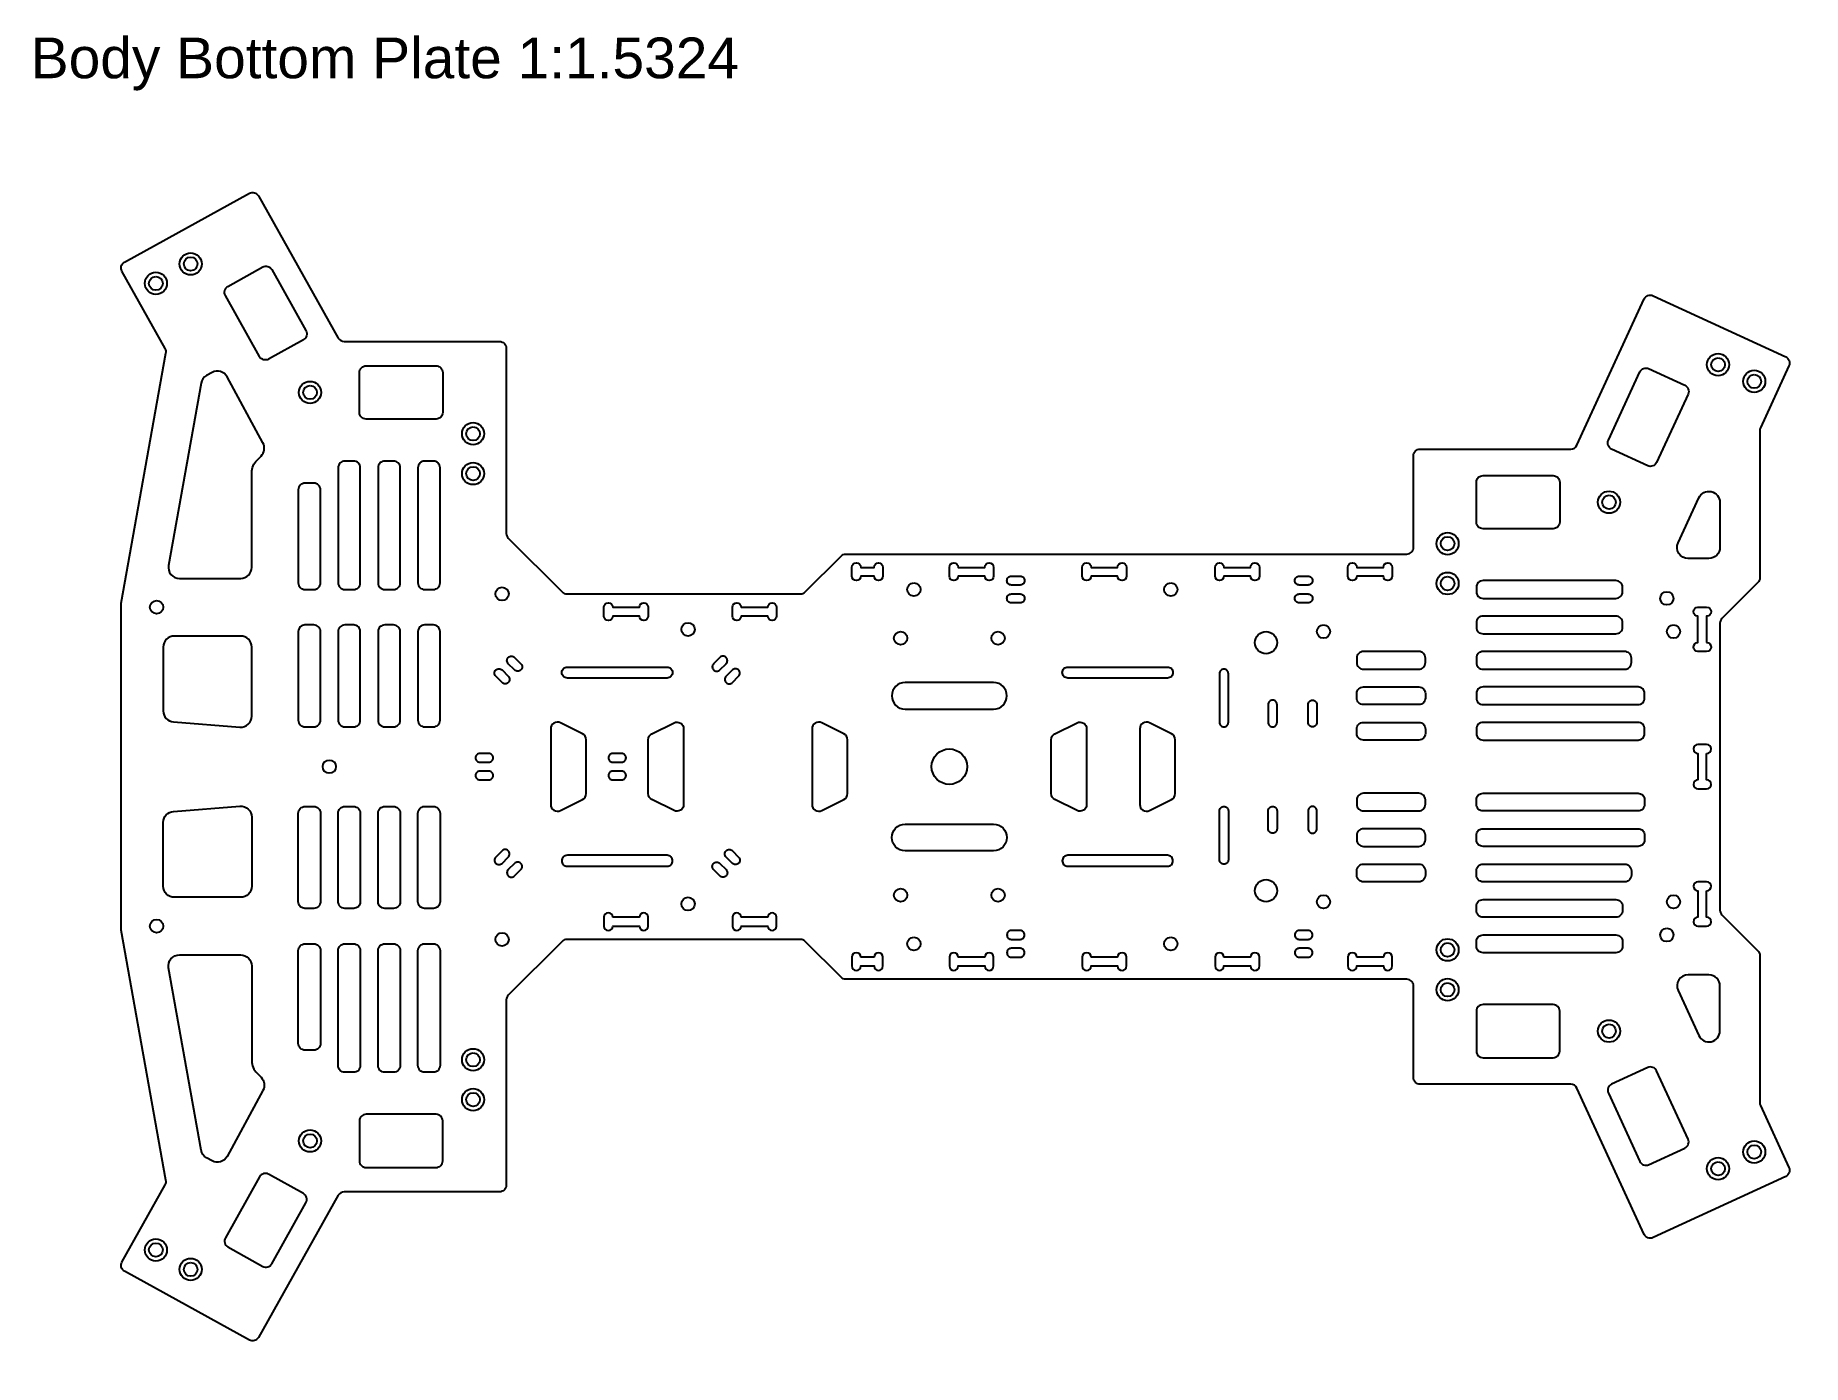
# Paper-space layout 'Body Bottom Plate' of a CAD drawing. Header units: millimetres. Extents: x 5 to 265, y 1 to 197.
# The model-space entities are those that its viewports show. They can reach past a viewport. Long polylines and large blocks are cut down to what shows.
import ezdxf

# ---------------------------------------------------------------- set-up
doc = ezdxf.new("R2010")
doc.units = ezdxf.units.MM
for name, color, linetype in [('CNC', 7, 'Continuous'), ('Text', 250, 'Continuous'), ('Viewports', 1, 'Continuous')]:
    doc.layers.add(name, color=color, linetype=linetype)
doc.layers.get('Viewports').off()
doc.styles.add('ISO Proportional', font='isocp.shx')

msp = doc.modelspace()

# ---------------------------------------------------------------- linework, layer by layer
at = {"layer": 'CNC'}
for points in [[(-47.56, 24.44), (-39.44, 32.56, 0.198912), (-39, 33.62), (-39, 86.38, 0.198912), (-39.44, 87.44), (-51.6, 99.6, 0.198912), (-52.66, 100.04), (-94.49, 100.04, -0.414214), (-95.99, 101.54), (-95.99, 136.66, 0.271057), (-96.75, 137.97), (-128.88, 156.02, -0.411704), (-129.45, 158.05), (-113.92, 186.26, -0.416256), (-111.87, 186.84), (-94.38, 177.05, 0.173542), (-93.38, 176.88), (-36.91, 186.98), (-36.65, 187), (36.65, 187, -0.044259), (36.91, 186.98), (93.38, 176.88, 0.173542), (94.38, 177.05), (111.87, 186.84, -0.416256), (113.92, 186.26), (129.45, 158.05, -0.411704), (128.88, 156.02), (96.75, 137.97, 0.271057), (95.99, 136.66), (95.99, 101.54, -0.414214), (94.49, 100.04), (52.66, 100.04, 0.198912), (51.6, 99.6), (39.44, 87.44, 0.198912), (39, 86.38), (39, 33.62, 0.198912), (39.44, 32.56), (47.56, 24.44, -0.198912), (48, 23.38), (48, 18.38), (48, -103.3, 0.414214), (49.5, -104.8), (70.21, -104.8, -0.414214), (71.71, -106.3), (71.71, -140.31, 0.29265), (72.58, -141.68), (105.6, -156.9, -0.414214), (106.33, -158.89), (92.52, -188.86, -0.414214), (90.53, -189.59), (76.53, -183.14, 0.108421), (75.9, -183), (42.62, -183, -0.198912), (41.56, -182.56), (33.44, -174.44, 0.198912), (32.38, -174), (-32.38, -174, 0.198912), (-33.44, -174.44), (-41.56, -182.56, -0.198912), (-42.62, -183), (-75.9, -183, 0.108421), (-76.53, -183.14), (-90.53, -189.59, -0.414214), (-92.52, -188.86), (-106.33, -158.89, -0.414214), (-105.6, -156.9), (-72.58, -141.68, 0.29265), (-71.71, -140.31), (-71.71, -106.3, -0.414214), (-70.21, -104.8), (-49.5, -104.8, 0.414214), (-48, -103.3), (-48, 18.38), (-48, 23.38, -0.198912)], [(-88.99, 166.47), (-88.31, 167.7, -0.226362), (-86.56, 168.96), (-45.44, 176.31, -0.467035), (-42.5, 173.85), (-42.5, 160, -0.414214), (-45, 157.5), (-66.38, 157.5, 0.198912), (-69.21, 156.33), (-70.13, 155.41, -0.332122), (-73.09, 154.98), (-87.99, 163.07, -0.416028)], [(-29.5, 160), (-29.5, 175, -0.414214), (-27, 177.5), (-12.58, 177.5, -0.39147), (-10.09, 175.2), (-8.92, 160.2, -0.437329), (-11.41, 157.5), (-27, 157.5, -0.414214)], [(29.5, 160), (29.5, 175, 0.414214), (27, 177.5), (12.58, 177.5, 0.39147), (10.09, 175.2), (8.92, 160.2, 0.437329), (11.41, 157.5), (27, 157.5, 0.414214)], [(88.99, 166.47), (88.31, 167.7, 0.226362), (86.56, 168.96), (45.44, 176.31, 0.467035), (42.5, 173.85), (42.5, 160, 0.414214), (45, 157.5), (66.38, 157.5, -0.198912), (69.21, 156.33), (70.13, 155.41, 0.332122), (73.09, 154.98), (87.99, 163.07, 0.416028)], [(-96.4, 145.86), (-92, 153.71, 0.414214), (-92.58, 155.75), (-106.38, 163.48, 0.414214), (-108.42, 162.91), (-112.82, 155.05, 0.414214), (-112.25, 153.01), (-98.44, 145.28, 0.414214)], [(96.4, 145.86), (92, 153.71, -0.414214), (92.58, 155.75), (106.38, 163.48, -0.414214), (108.42, 162.91), (112.82, 155.05, -0.414214), (112.25, 153.01), (98.44, 145.28, -0.414214)], [(-41.5, 142), (-62.5, 142, -0.414214), (-64, 143.5), (-64, 145.5, -0.414214), (-62.5, 147), (-41.5, 147, -0.414214), (-40, 145.5), (-40, 143.5, -0.414214)], [(-30.5, 147), (-10.5, 147, -0.414214), (-9, 145.5), (-9, 143.5, -0.414214), (-10.5, 142), (-30.5, 142, -0.414214), (-32, 143.5), (-32, 145.5, -0.414214)], [(30.5, 147), (10.5, 147, 0.414214), (9, 145.5), (9, 143.5, 0.414214), (10.5, 142), (30.5, 142, 0.414214), (32, 143.5), (32, 145.5, 0.414214)], [(41.5, 142), (62.5, 142, 0.414214), (64, 143.5), (64, 145.5, 0.414214), (62.5, 147), (41.5, 147, 0.414214), (40, 145.5), (40, 143.5, 0.414214)], [(-41.5, 133), (-67.5, 133, -0.414214), (-69, 134.5), (-69, 136.5, -0.414214), (-67.5, 138), (-41.5, 138, -0.414214), (-40, 136.5), (-40, 134.5, -0.414214)], [(-30.5, 138), (-10.5, 138, -0.414214), (-9, 136.5), (-9, 134.5, -0.414214), (-10.5, 133), (-30.5, 133, -0.414214), (-32, 134.5), (-32, 136.5, -0.414214)], [(30.5, 138), (10.5, 138, 0.414214), (9, 136.5), (9, 134.5, 0.414214), (10.5, 133), (30.5, 133, 0.414214), (32, 134.5), (32, 136.5, 0.414214)], [(41.5, 133), (67.5, 133, 0.414214), (69, 134.5), (69, 136.5, 0.414214), (67.5, 138), (41.5, 138, 0.414214), (40, 136.5), (40, 134.5, 0.414214)], [(-79.99, 133.21), (-88.99, 133.21, 0.414214), (-90.49, 131.71), (-90.49, 115.89, 0.414214), (-88.99, 114.39), (-79.99, 114.39, 0.414214), (-78.49, 115.89), (-78.49, 131.71, 0.414214)], [(79.99, 133.21), (88.99, 133.21, -0.414214), (90.49, 131.71), (90.49, 115.89, -0.414214), (88.99, 114.39), (79.99, 114.39, -0.414214), (78.49, 115.89), (78.49, 131.71, -0.414214)], [(-41.5, 124), (-67.5, 124, -0.414214), (-69, 125.5), (-69, 127.5, -0.414214), (-67.5, 129), (-41.5, 129, -0.414214), (-40, 127.5), (-40, 125.5, -0.414214)], [(-30.5, 129), (-10.5, 129, -0.414214), (-9, 127.5), (-9, 125.5, -0.414214), (-10.5, 124), (-30.5, 124, -0.414214), (-32, 125.5), (-32, 127.5, -0.414214)], [(30.5, 129), (10.5, 129, 0.414214), (9, 127.5), (9, 125.5, 0.414214), (10.5, 124), (30.5, 124, 0.414214), (32, 125.5), (32, 127.5, 0.414214)], [(41.5, 124), (67.5, 124, 0.414214), (69, 125.5), (69, 127.5, 0.414214), (67.5, 129), (41.5, 129, 0.414214), (40, 127.5), (40, 125.5, 0.414214)], [(-41.5, 115), (-67.5, 115, -0.414214), (-69, 116.5), (-69, 118.5, -0.414214), (-67.5, 120), (-41.5, 120, -0.414214), (-40, 118.5), (-40, 116.5, -0.414214)], [(-30.5, 120), (-10.5, 120, -0.414214), (-9, 118.5), (-9, 116.5, -0.414214), (-10.5, 115), (-30.5, 115, -0.414214), (-32, 116.5), (-32, 118.5, -0.414214)], [(30.5, 120), (10.5, 120, 0.414214), (9, 118.5), (9, 116.5, 0.414214), (10.5, 115), (30.5, 115, 0.414214), (32, 116.5), (32, 118.5, 0.414214)], [(41.5, 115), (67.5, 115, 0.414214), (69, 116.5), (69, 118.5, 0.414214), (67.5, 120), (41.5, 120, 0.414214), (40, 118.5), (40, 116.5, 0.414214)], [(-1, 104), (-1, 106, 0.414214), (-2, 107, 0.414214), (-3, 106), (-3, 104, 0.414214), (-2, 103), (-2, 103, 0.414214)], [(3, 104), (3, 106, 0.414214), (2, 107, 0.414214), (1, 106), (1, 104, 0.414214), (2, 103), (2, 103, 0.414214)], [(-24.66, 98.17), (-23.24, 96.76, 0.414214), (-21.83, 96.76, 0.414214), (-21.83, 98.17), (-23.24, 99.59, 0.414214), (-24.66, 99.59), (-24.66, 99.59, 0.414214)], [(-21.83, 101), (-20.41, 99.59, 0.414214), (-19, 99.59, 0.414214), (-19, 101), (-20.41, 102.41, 0.414214), (-21.83, 102.41), (-21.83, 102.41, 0.414214)], [(21.83, 101), (20.41, 99.59, -0.414214), (19, 99.59, -0.414214), (19, 101), (20.41, 102.41, -0.414214), (21.83, 102.41), (21.83, 102.41, -0.414214)], [(24.66, 98.17), (23.24, 96.76, -0.414214), (21.83, 96.76, -0.414214), (21.83, 98.17), (23.24, 99.59, -0.414214), (24.66, 99.59), (24.66, 99.59, -0.414214)], [(-9.91, 87.83), (-7.41, 82.83, 0.284079), (-6.07, 82), (6.07, 82, 0.284079), (7.41, 82.83), (9.91, 87.83, 0.557537), (8.57, 90), (-8.57, 90, 0.557537)], [(-20, 86.25, 0.414214), (-21.25, 87.5, 0.414214), (-22.5, 86.25), (-22.5, 63.75, 0.414214), (-21.25, 62.5, 0.414214), (-20, 63.75)], [(20, 86.25, -0.414214), (21.25, 87.5, -0.414214), (22.5, 86.25), (22.5, 63.75, -0.414214), (21.25, 62.5, -0.414214), (20, 63.75)], [(-34, 68, 1), (-34, 70), (-34, 76, 1), (-34, 78), (-35, 78), (-36, 78, 1), (-36, 76), (-36, 70, 1), (-36, 68)], [(-1, 74), (-1, 76, 0.414214), (-2, 77, 0.414214), (-3, 76), (-3, 74, 0.414214), (-2, 73), (-2, 73, 0.414214)], [(3, 74), (3, 76, 0.414214), (2, 77, 0.414214), (1, 76), (1, 74, 0.414214), (2, 73), (2, 73, 0.414214)], [(34, 68, -1), (34, 70), (34, 76, -1), (34, 78), (35, 78), (36, 78, -1), (36, 76), (36, 70, -1), (36, 68)], [(-9.91, 62.17), (-7.41, 67.17, -0.284079), (-6.07, 68), (6.07, 68, -0.284079), (7.41, 67.17), (9.91, 62.17, -0.557537), (8.57, 60), (-8.57, 60, -0.557537)], [(-24.66, 51.83), (-23.24, 53.24, -0.414214), (-21.83, 53.24, -0.414214), (-21.83, 51.83), (-23.24, 50.41, -0.414214), (-24.66, 50.41), (-24.66, 50.41, -0.414214)], [(24.66, 51.83), (23.24, 53.24, 0.414214), (21.83, 53.24, 0.414214), (21.83, 51.83), (23.24, 50.41, 0.414214), (24.66, 50.41), (24.66, 50.41, 0.414214)], [(-34, 39, 1), (-34, 41), (-34, 47, 1), (-34, 49), (-35, 49), (-36, 49, 1), (-36, 47), (-36, 41, 1), (-36, 39)], [(-21.83, 49), (-20.41, 50.41, -0.414214), (-19, 50.41, -0.414214), (-19, 49), (-20.41, 47.59, -0.414214), (-21.83, 47.59), (-21.83, 47.59, -0.414214)], [(21.83, 49), (20.41, 50.41, 0.414214), (19, 50.41, 0.414214), (19, 49), (20.41, 47.59, 0.414214), (21.83, 47.59), (21.83, 47.59, 0.414214)], [(34, 39, -1), (34, 41), (34, 47, -1), (34, 49), (35, 49), (36, 49, -1), (36, 47), (36, 41, -1), (36, 39)], [(-9.91, 28.83), (-7.41, 23.83, 0.284079), (-6.07, 23), (6.07, 23, 0.284079), (7.41, 23.83), (9.91, 28.83, 0.557537), (8.57, 31), (-8.57, 31, 0.557537)], [(-43, 15, 1), (-43, 17), (-43, 20, 1), (-43, 22), (-44, 22), (-45, 22, 1), (-45, 20), (-45, 17, 1), (-45, 15)], [(43, 15, -1), (43, 17), (43, 20, -1), (43, 22), (44, 22), (45, 22, -1), (45, 20), (45, 17, -1), (45, 15)], [(-19, 10, -1), (-13, 10), (-13, -10, -1), (-19, -10)], [(19, 10, 1), (13, 10), (13, -10, 1), (19, -10)], [(-43, -10, 1), (-43, -8), (-43, -2, 1), (-43, 0), (-44, 0), (-45, 0, 1), (-45, -2), (-45, -8, 1), (-45, -10)], [(43, -10, -1), (43, -8), (43, -2, -1), (43, 0), (44, 0), (45, 0, -1), (45, -2), (45, -8, -1), (45, -10)], [(-41, -16), (-41, -14, 0.414214), (-42, -13, 0.414214), (-43, -14), (-43, -16, 0.414214), (-42, -17), (-42, -17, 0.414214)], [(-37, -16), (-37, -14, 0.414214), (-38, -13, 0.414214), (-39, -14), (-39, -16, 0.414214), (-38, -17), (-38, -17, 0.414214)], [(37, -16), (37, -14, -0.414214), (38, -13, -0.414214), (39, -14), (39, -16, -0.414214), (38, -17), (38, -17, -0.414214)], [(41, -16), (41, -14, -0.414214), (42, -13, -0.414214), (43, -14), (43, -16, -0.414214), (42, -17), (42, -17, -0.414214)], [(-9.91, -28.83), (-7.41, -23.83, -0.284079), (-6.07, -23), (6.07, -23, -0.284079), (7.41, -23.83), (9.91, -28.83, -0.557537), (8.57, -31), (-8.57, -31, -0.557537)], [(-20, -26.75, 0.414214), (-21.25, -25.5, 0.414214), (-22.5, -26.75), (-22.5, -49.25, 0.414214), (-21.25, -50.5, 0.414214), (-20, -49.25)], [(20, -26.75, -0.414214), (21.25, -25.5, -0.414214), (22.5, -26.75), (22.5, -49.25, -0.414214), (21.25, -50.5, -0.414214), (20, -49.25)], [(-43, -40, 1), (-43, -38), (-43, -32, 1), (-43, -30), (-44, -30), (-45, -30, 1), (-45, -32), (-45, -38, 1), (-45, -40)], [(43, -40, -1), (43, -38), (43, -32, -1), (43, -30), (44, -30), (45, -30, -1), (45, -32), (45, -38, -1), (45, -40)], [(-9.91, -45.17), (-7.41, -50.17, 0.284079), (-6.07, -51), (6.07, -51, 0.284079), (7.41, -50.17), (9.91, -45.17, 0.557537), (8.57, -43), (-8.57, -43, 0.557537)], [(-43, -70, 1), (-43, -68), (-43, -62, 1), (-43, -60), (-44, -60), (-45, -60, 1), (-45, -62), (-45, -68, 1), (-45, -70)], [(-21, -63, -0.414214), (-22, -62), (-22, -62, -0.414214), (-21, -61), (-10, -61, -0.414214), (-9, -62, -0.414214), (-10, -63)], [(21, -63, 0.414214), (22, -62), (22, -62, 0.414214), (21, -61), (10, -61, 0.414214), (9, -62, 0.414214), (10, -63)], [(43, -70, -1), (43, -68), (43, -62, -1), (43, -60), (44, -60), (45, -60, -1), (45, -62), (45, -68, -1), (45, -70)], [(-41, -81), (-41, -79, 0.414214), (-42, -78, 0.414214), (-43, -79), (-43, -81, 0.414214), (-42, -82), (-42, -82, 0.414214)], [(-37, -81), (-37, -79, 0.414214), (-38, -78, 0.414214), (-39, -79), (-39, -81, 0.414214), (-38, -82), (-38, -82, 0.414214)], [(37, -81), (37, -79, -0.414214), (38, -78, -0.414214), (39, -79), (39, -81, -0.414214), (38, -82), (38, -82, -0.414214)], [(41, -81), (41, -79, -0.414214), (42, -78, -0.414214), (43, -79), (43, -81, -0.414214), (42, -82), (42, -82, -0.414214)], [(-43, -100, 1), (-43, -98), (-43, -92, 1), (-43, -90), (-44, -90), (-45, -90, 1), (-45, -92), (-45, -98, 1), (-45, -100)], [(43, -100, -1), (43, -98), (43, -92, -1), (43, -90), (44, -90), (45, -90, -1), (45, -92), (45, -98, -1), (45, -100)], [(-26, -106), (-26, -93.5, -0.414214), (-24.5, -92), (-23.5, -92, -0.414214), (-22, -93.5), (-22, -106, -0.414214), (-23.5, -107.5), (-24.5, -107.5, -0.414214)], [(-14, -106), (-14, -93.5, 0.414214), (-15.5, -92), (-16.5, -92, 0.414214), (-18, -93.5), (-18, -106, 0.414214), (-16.5, -107.5), (-15.5, -107.5, 0.414214)], [(-6, -106), (-6, -93.5, 0.414214), (-7.5, -92), (-8.5, -92, 0.414214), (-10, -93.5), (-10, -106, 0.414214), (-8.5, -107.5), (-7.5, -107.5, 0.414214)], [(6, -106), (6, -93.5, -0.414214), (7.5, -92), (8.5, -92, -0.414214), (10, -93.5), (10, -106, -0.414214), (8.5, -107.5), (7.5, -107.5, -0.414214)], [(14, -106), (14, -93.5, -0.414214), (15.5, -92), (16.5, -92, -0.414214), (18, -93.5), (18, -106, -0.414214), (16.5, -107.5), (15.5, -107.5, -0.414214)], [(26, -106), (26, -93.5, 0.414214), (24.5, -92), (23.5, -92, 0.414214), (22, -93.5), (22, -106, 0.414214), (23.5, -107.5), (24.5, -107.5, 0.414214)], [(-64.21, -137.82), (-55.21, -137.82, 0.414214), (-53.71, -136.32), (-53.71, -120.5, 0.414214), (-55.21, -119), (-64.21, -119, 0.414214), (-65.71, -120.5), (-65.71, -136.32, 0.414214)], [(-39.5, -152), (-40.5, -152, -0.414214), (-42, -150.5), (-42, -120.5, -0.414214), (-40.5, -119), (-39.5, -119, -0.414214), (-38, -120.5), (-38, -150.5, -0.414214)], [(-14, -120.5), (-14, -155.5, -0.414214), (-15.5, -157), (-16.5, -157, -0.414214), (-18, -155.5), (-18, -120.5, -0.414214), (-16.5, -119), (-15.5, -119, -0.414214)], [(-6, -120.5), (-6, -155.5, -0.414214), (-7.5, -157), (-8.5, -157, -0.414214), (-10, -155.5), (-10, -120.5, -0.414214), (-8.5, -119), (-7.5, -119, -0.414214)], [(6, -120.5), (6, -155.5, 0.414214), (7.5, -157), (8.5, -157, 0.414214), (10, -155.5), (10, -120.5, 0.414214), (8.5, -119), (7.5, -119, 0.414214)], [(14, -120.5), (14, -155.5, 0.414214), (15.5, -157), (16.5, -157, 0.414214), (18, -155.5), (18, -120.5, 0.414214), (16.5, -119), (15.5, -119, 0.414214)], [(39.5, -152), (40.5, -152, 0.414214), (42, -150.5), (42, -120.5, 0.414214), (40.5, -119), (39.5, -119, 0.414214), (38, -120.5), (38, -150.5, 0.414214)], [(64.21, -137.82), (55.21, -137.82, -0.414214), (53.71, -136.32), (53.71, -120.5, -0.414214), (55.21, -119), (64.21, -119, -0.414214), (65.71, -120.5), (65.71, -136.32, -0.414214)], [(-67.94, -157.7), (-71.7, -149.53, 0.414214), (-73.69, -148.8), (-89.13, -155.91, 0.414214), (-89.87, -157.9), (-86.1, -166.08, 0.414214), (-84.11, -166.81), (-68.67, -159.69, 0.414214)], [(67.94, -157.7), (71.7, -149.53, -0.414214), (73.69, -148.8), (89.13, -155.91, -0.414214), (89.87, -157.9), (86.1, -166.08, -0.414214), (84.11, -166.81), (68.67, -159.69, -0.414214)], [(-59.65, -174), (-49.5, -174, 0.414214), (-47, -171.5), (-47, -166.82, 0.547209), (-50.55, -164.55), (-60.69, -169.23, 0.804369)], [(59.65, -174), (49.5, -174, -0.414214), (47, -171.5), (47, -166.82, -0.547209), (50.55, -164.55), (60.69, -169.23, -0.804369)], [(-28, -171, 1), (-26, -171), (-26, -169, 1), (-28, -169), (-34, -169, 1), (-36, -169), (-36, -170), (-36, -171, 1), (-34, -171)], [(3, -171, 1), (5, -171), (5, -169, 1), (3, -169), (-3, -169, 1), (-5, -169), (-5, -170), (-5, -171, 1), (-3, -171)], [(28, -171, -1), (26, -171), (26, -169, -1), (28, -169), (34, -169, -1), (36, -169), (36, -170), (36, -171, -1), (34, -171)]]:
    msp.add_lwpolyline(points, format="xyb", close=True, dxfattribs=at)
for points in [[(-15, -73, -0.414214), (-14, -72), (-10, -72, -0.414214), (-9, -73, -0.414214), (-10, -74), (-14, -74, -0.414214), (-15, -73), (-15, -73)], [(15, -73, 0.414214), (14, -72), (10, -72, 0.414214), (9, -73, 0.414214), (10, -74), (14, -74, 0.414214), (15, -73), (15, -73)], [(-15, -82, 0.414214), (-14, -83), (-10, -83, 0.414214), (-9, -82, 0.414214), (-10, -81), (-14, -81, 0.414214), (-15, -82), (-15, -82)], [(15, -82, -0.414214), (14, -83), (10, -83, -0.414214), (9, -82, -0.414214), (10, -81), (14, -81, -0.414214), (15, -82), (15, -82)], [(-30, -150.5, -0.414214), (-31.5, -152), (-32.5, -152, -0.414214), (-34, -150.5), (-34, -120.5, -0.414214), (-32.5, -119), (-31.5, -119, -0.414214), (-30, -120.5), (-30, -150.5)], [(-24.5, -154, -0.414214), (-26, -152.5), (-26, -120.5, -0.414214), (-24.5, -119), (-23.5, -119, -0.414214), (-22, -120.5), (-22, -152.5, -0.414214), (-23.5, -154), (-24.5, -154)], [(24.5, -154, 0.414214), (26, -152.5), (26, -120.5, 0.414214), (24.5, -119), (23.5, -119, 0.414214), (22, -120.5), (22, -152.5, 0.414214), (23.5, -154), (24.5, -154)], [(30, -150.5, 0.414214), (31.5, -152), (32.5, -152, 0.414214), (34, -150.5), (34, -120.5, 0.414214), (32.5, -119), (31.5, -119, 0.414214), (30, -120.5), (30, -150.5)]]:
    msp.add_lwpolyline(points, format="xyb", dxfattribs=at)
for centre, radius in [((-109.12, 179.17), 2.5), ((-109.12, 179.17), 1.55), ((-36, 179), 1.5), ((36, 179), 1.5), ((109.12, 179.17), 2.5), ((109.12, 179.17), 1.55), ((-113.51, 171.31), 2.5), ((-113.51, 171.31), 1.55), ((113.51, 171.31), 2.5), ((113.51, 171.31), 1.55), ((-84.49, 144.35), 2.5), ((-84.49, 144.35), 1.55), ((84.49, 144.35), 2.5), ((84.49, 144.35), 1.55), ((0, 140), 1.5), ((-75.17, 107.54), 2.5), ((-75.17, 107.54), 1.55), ((-66.17, 107.54), 2.5), ((-66.17, 107.54), 1.55), ((66.17, 107.54), 2.5), ((66.17, 107.54), 1.55), ((75.17, 107.54), 2.5), ((75.17, 107.54), 1.55), ((-39, 101), 1.5), ((39, 101), 1.5), ((-31, 59), 1.5), ((31, 59), 1.5), ((-29.02, 11), 1.5), ((29.02, 11), 1.5), ((-40, 8), 1.5), ((40, 8), 1.5), ((0, 0), 4), ((-29.02, -11), 1.5), ((29.02, -11), 1.5), ((-40, -50), 1.5), ((40, -50), 1.5), ((-28, -71.5), 2.5), ((28, -71.5), 2.5), ((-30.5, -84.49), 1.5), ((30.5, -84.49), 1.5), ((-50.36, -112.5), 2.5), ((-50.36, -112.5), 1.55), ((-41.36, -112.5), 2.5), ((-41.36, -112.5), 1.55), ((41.36, -112.5), 2.5), ((41.36, -112.5), 1.55), ((50.36, -112.5), 2.5), ((50.36, -112.5), 1.55), ((-59.71, -148.95), 2.5), ((-59.71, -148.95), 1.55), ((59.71, -148.95), 2.5), ((59.71, -148.95), 1.55), ((-38, -162), 1.5), ((-30.5, -163.51), 1.5), ((30.5, -163.51), 1.5), ((38, -162), 1.5), ((-90.76, -173.57), 2.5), ((90.76, -173.57), 2.5), ((-90.76, -173.57), 1.55), ((90.76, -173.57), 1.55), ((-86.99, -181.74), 2.5), ((86.99, -181.74), 2.5), ((-86.99, -181.74), 1.55), ((86.99, -181.74), 1.55)]:
    msp.add_circle(centre, radius, dxfattribs=at)

psp = doc.layouts.new('Body Bottom Plate')

# ---------------------------------------------------------------- texts
at = {"layer": 'Text', "insert": (4.09, 196.26), "char_height": 6, "attachment_point": 1, "style": 'ISO Proportional'}
psp.add_mtext_dynamic_manual_height_columns('{\\fArial|b0|i0|c0|p0;Body Bottom Plate 1:1.5324}', width=119.6335, gutter_width=12.5, heights=[8.54], dxfattribs=at)

# ---------------------------------------------------------------- viewports
at = {"layer": 'Viewports', "view_target_point": (1040.68, -1.35), "view_twist_angle": 90}
psp.add_viewport(center=(140.08, 87.86), size=(250.19, 174.2465), view_center_point=(-0.38, -1042.18), view_height=267.0236, dxfattribs=at).dxf.unprotected_set("ltscale", 0)

doc.saveas('drawing.dxf')
